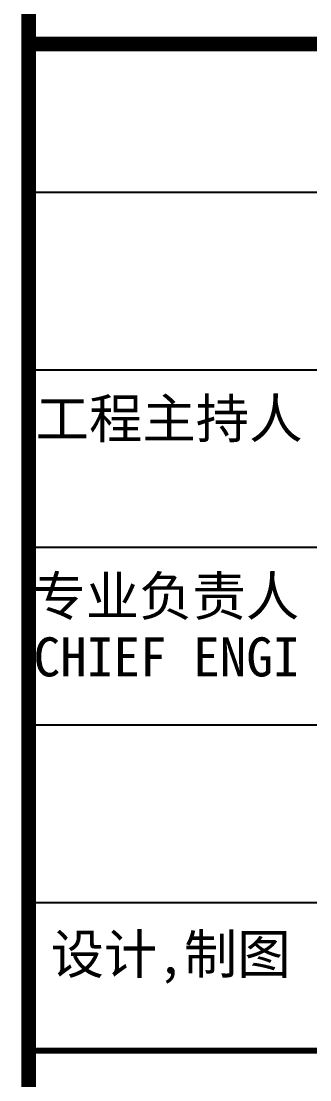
# Model space of a CAD drawing. Extents: x 4150464 to 4450492, y 75142 to 874437.
# Drawn here: x 4438943 to 4442241, y 312087 to 324196 of the extents above; entities that cross this region are included whole.
import ezdxf

# ---------------------------------------------------------------- set-up
doc = ezdxf.new("R2010")
doc.units = 0
doc.header["$LTSCALE"] = 1000
doc.header["$MEASUREMENT"] = 0
doc.layers.add('图框', color=7, linetype='Continuous')
doc.styles.add('STYLE-黑体', font='simhei.ttf')

msp = doc.modelspace()

# ---------------------------------------------------------------- linework, layer by layer
at = {"layer": '图框', "color": 4}
msp.add_line((4439028, 338812), (4439028, 199242), dxfattribs=at)
msp.add_line((4439028, 338812), (4439028, 199242), dxfattribs=at)
at = {"layer": '图框', "color": 0}
for p, q in [((4439028, 322241), (4448681, 322241)), ((4439028, 322241), (4448681, 322241)), ((4439028, 322241), (4448681, 322241)), ((4439028, 322241), (4448681, 322241)), ((4439028, 320209), (4448681, 320209)), ((4439028, 320209), (4448681, 320209)), ((4439028, 318178), (4448681, 318178)), ((4439028, 318178), (4448681, 318178)), ((4439028, 316146), (4448681, 316146)), ((4439028, 316146), (4448681, 316146)), ((4439028, 314114), (4448681, 314114)), ((4439028, 314114), (4448681, 314114))]:
    msp.add_line(p, q, dxfattribs=at)
at = {"layer": '图框', "color": 4, "const_width": 168}
msp.add_lwpolyline([(4439028, 338812), (4439028, 199242)], dxfattribs=at)
msp.add_lwpolyline([(4439028, 338812), (4439028, 199242)], dxfattribs=at)
msp.add_lwpolyline([(4439028, 338812), (4448718, 338812), (4448718, 199242), (4439028, 199242)], close=True, dxfattribs=at)
msp.add_lwpolyline([(4439028, 338812), (4448718, 338812), (4448718, 199242), (4439028, 199242)], close=True, dxfattribs=at)
at = {"layer": '图框', "color": 0}
for points, const_width in [([(4439028, 323934), (4448681, 323934)], 169), ([(4439028, 323934), (4448681, 323934)], 169), ([(4439028, 323934), (4448681, 323934)], 169), ([(4439028, 323934), (4448681, 323934)], 169), ([(4439028, 323934), (4448681, 323934)], 169), ([(4439028, 323934), (4448681, 323934)], 169), ([(4439028, 323934), (4448681, 323934)], 169), ([(4439028, 323934), (4448681, 323934)], 169), ([(4439028, 323934), (4448681, 323934)], 68.6), ([(4439028, 323934), (4448681, 323934)], 68.6), ([(4439028, 312421), (4448681, 312421)], 68.6), ([(4439028, 312421), (4448681, 312421)], 68.6)]:
    msp.add_lwpolyline(points, dxfattribs=dict(at, const_width=const_width))

# ---------------------------------------------------------------- texts
at = {"layer": '图框', "color": 0, "style": 'STYLE-黑体'}
for s, p in [('工程主持人', (4439109, 319428)), ('工程主持人', (4439109, 319428)), ('专业负责人', (4439071, 317396)), ('专业负责人', (4439071, 317396)), ('CHIEF ENGI', (4439084, 316701)), ('CHIEF ENGI', (4439084, 316701)), ('设计,制图', (4439279, 313302)), ('设计,制图', (4439279, 313302))]:
    msp.add_text(s, height=447, dxfattribs=at).set_placement(p)

doc.saveas('drawing.dxf')
